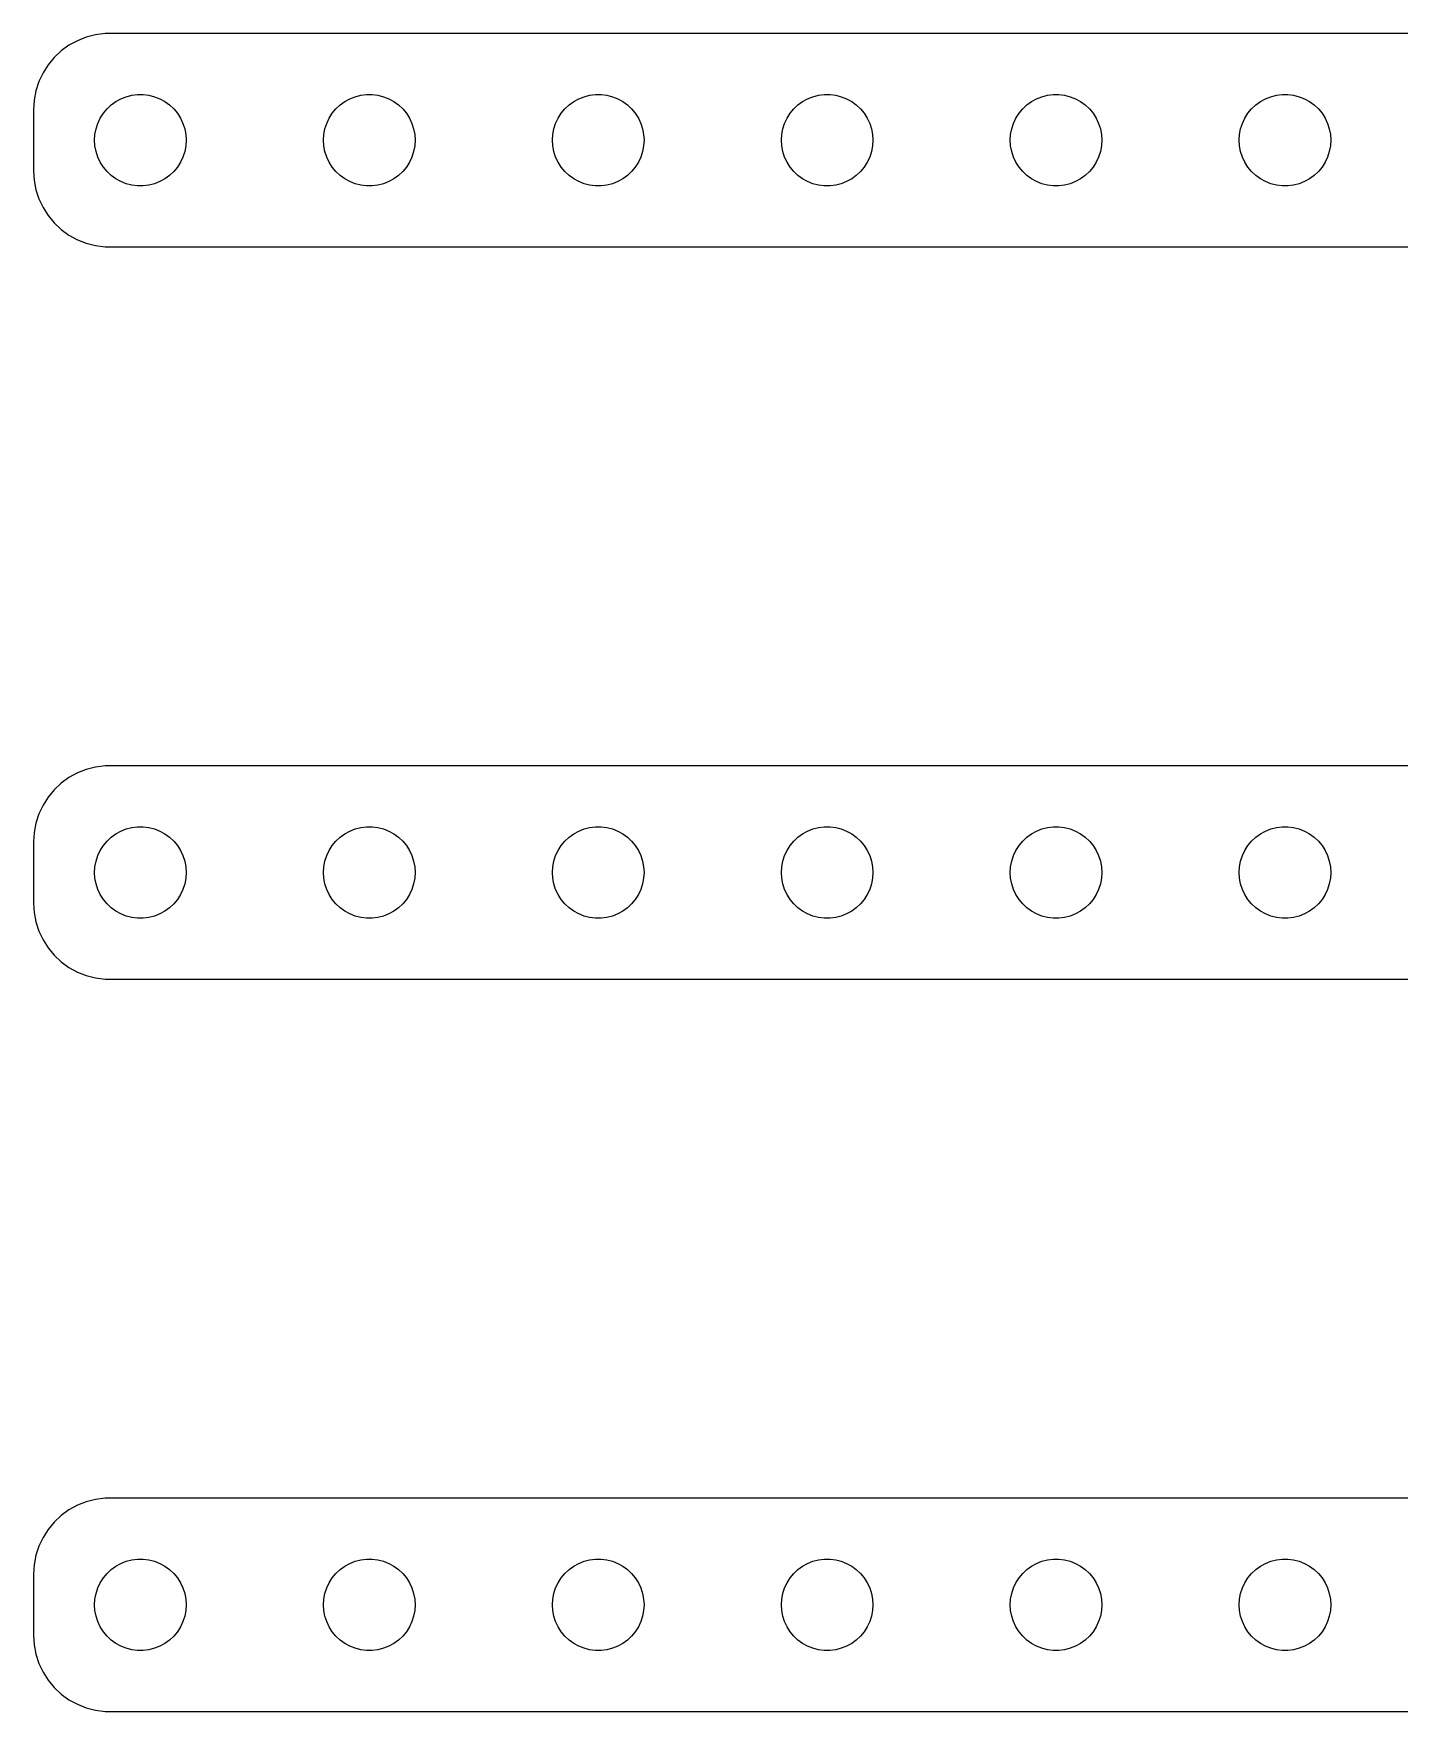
# Model space of a CAD drawing. Header units: metres. Extents: x -44.8 to 44.8, y 44.5 to 99.5.
# Drawn here: x -44.8 to 0, y 44.5 to 99.5 of the extents above; entities that cross this region are included whole.
import ezdxf

# ---------------------------------------------------------------- set-up
doc = ezdxf.new("R2010")
doc.units = ezdxf.units.M

msp = doc.modelspace()

# ---------------------------------------------------------------- linework, layer by layer
for p, q in [((-43.5896, 99.1108), (-43.8436, 98.9263)), ((-43.3144, 99.2621), (-43.5896, 99.1108)), ((-43.0225, 99.3776), (-43.3144, 99.2621)), ((-42.7184, 99.4557), (-43.0225, 99.3776)), ((-42.407, 99.4951), (-42.7184, 99.4557)), ((42.407, 99.4951), (-42.407, 99.4951)), ((-44.2725, 98.4695), (-44.4408, 98.2044)), ((-44.0724, 98.7114), (-44.2725, 98.4695)), ((-43.8436, 98.9263), (-44.0724, 98.7114)), ((-44.5744, 97.9203), (-44.6714, 97.6217)), ((-44.4408, 98.2044), (-44.5744, 97.9203)), ((-44.6714, 97.6217), (-44.7303, 97.3133)), ((-42.0537, 97.2665), (-41.8887, 97.3572)), ((-41.8887, 97.3572), (-41.7135, 97.4266)), ((-41.7135, 97.4266), (-41.5311, 97.4734)), ((-41.5311, 97.4734), (-41.3442, 97.497)), ((-41.3442, 97.497), (-41.1558, 97.497)), ((-41.1558, 97.497), (-40.9689, 97.4734)), ((-40.9689, 97.4734), (-40.7865, 97.4266)), ((-40.7865, 97.4266), (-40.6113, 97.3572)), ((-40.6113, 97.3572), (-40.4463, 97.2665)), ((-34.5537, 97.2665), (-34.3887, 97.3572)), ((-34.3887, 97.3572), (-34.2135, 97.4266)), ((-34.2135, 97.4266), (-34.0311, 97.4734)), ((-34.0311, 97.4734), (-33.8442, 97.497)), ((-33.8442, 97.497), (-33.6558, 97.497)), ((-33.6558, 97.497), (-33.4689, 97.4734)), ((-33.4689, 97.4734), (-33.2865, 97.4266)), ((-33.2865, 97.4266), (-33.1113, 97.3572)), ((-33.1113, 97.3572), (-32.9463, 97.2665)), ((-27.0537, 97.2665), (-26.8887, 97.3572)), ((-26.8887, 97.3572), (-26.7135, 97.4266)), ((-26.7135, 97.4266), (-26.5311, 97.4734)), ((-26.5311, 97.4734), (-26.3442, 97.497)), ((-26.3442, 97.497), (-26.1558, 97.497)), ((-26.1558, 97.497), (-25.9689, 97.4734)), ((-25.9689, 97.4734), (-25.7865, 97.4266)), ((-25.7865, 97.4266), (-25.6113, 97.3572)), ((-25.6113, 97.3572), (-25.4463, 97.2665)), ((-19.5537, 97.2665), (-19.3887, 97.3572)), ((-19.3887, 97.3572), (-19.2135, 97.4266)), ((-19.2135, 97.4266), (-19.0311, 97.4734)), ((-19.0311, 97.4734), (-18.8442, 97.497)), ((-18.8442, 97.497), (-18.6558, 97.497)), ((-18.6558, 97.497), (-18.4689, 97.4734)), ((-18.4689, 97.4734), (-18.2865, 97.4266)), ((-18.2865, 97.4266), (-18.1113, 97.3572)), ((-18.1113, 97.3572), (-17.9463, 97.2665)), ((-12.0537, 97.2665), (-11.8887, 97.3572)), ((-11.8887, 97.3572), (-11.7135, 97.4266)), ((-11.7135, 97.4266), (-11.5311, 97.4734)), ((-11.5311, 97.4734), (-11.3442, 97.497)), ((-11.3442, 97.497), (-11.1558, 97.497)), ((-11.1558, 97.497), (-10.9689, 97.4734)), ((-10.9689, 97.4734), (-10.7865, 97.4266)), ((-10.7865, 97.4266), (-10.6113, 97.3572)), ((-10.6113, 97.3572), (-10.4463, 97.2665)), ((-4.55373, 97.2665), (-4.38866, 97.3572)), ((-4.38866, 97.3572), (-4.21352, 97.4266)), ((-4.21352, 97.4266), (-4.03107, 97.4734)), ((-4.03107, 97.4734), (-3.84418, 97.497)), ((-3.84418, 97.497), (-3.65581, 97.497)), ((-3.65581, 97.497), (-3.46892, 97.4734)), ((-3.46892, 97.4734), (-3.28647, 97.4266)), ((-3.28647, 97.4266), (-3.11133, 97.3572)), ((-3.11133, 97.3572), (-2.94626, 97.2665)), ((-44.7303, 97.3133), (-44.75, 97)), ((-44.75, 97), (-44.75, 95)), ((-42.5645, 96.7226), (-42.4635, 96.8817)), ((-42.4635, 96.8817), (-42.3434, 97.0268)), ((-42.3434, 97.0268), (-42.2061, 97.1558)), ((-42.2061, 97.1558), (-42.0537, 97.2665)), ((-40.4463, 97.2665), (-40.2939, 97.1558)), ((-40.2939, 97.1558), (-40.1565, 97.0268)), ((-40.1565, 97.0268), (-40.0365, 96.8817)), ((-40.0365, 96.8817), (-39.9355, 96.7226)), ((-35.0645, 96.7226), (-34.9635, 96.8817)), ((-34.9635, 96.8817), (-34.8434, 97.0268)), ((-34.8434, 97.0268), (-34.7061, 97.1558)), ((-34.7061, 97.1558), (-34.5537, 97.2665)), ((-32.9463, 97.2665), (-32.7939, 97.1558)), ((-32.7939, 97.1558), (-32.6565, 97.0268)), ((-32.6565, 97.0268), (-32.5365, 96.8817)), ((-32.5365, 96.8817), (-32.4355, 96.7226)), ((-27.5645, 96.7226), (-27.4635, 96.8817)), ((-27.4635, 96.8817), (-27.3434, 97.0268)), ((-27.3434, 97.0268), (-27.2061, 97.1558)), ((-27.2061, 97.1558), (-27.0537, 97.2665)), ((-25.4463, 97.2665), (-25.2939, 97.1558)), ((-25.2939, 97.1558), (-25.1565, 97.0268)), ((-25.1565, 97.0268), (-25.0365, 96.8817)), ((-25.0365, 96.8817), (-24.9355, 96.7226)), ((-20.0645, 96.7226), (-19.9635, 96.8817)), ((-19.9635, 96.8817), (-19.8434, 97.0268)), ((-19.8434, 97.0268), (-19.7061, 97.1558)), ((-19.7061, 97.1558), (-19.5537, 97.2665)), ((-17.9463, 97.2665), (-17.7939, 97.1558)), ((-17.7939, 97.1558), (-17.6565, 97.0268)), ((-17.6565, 97.0268), (-17.5365, 96.8817)), ((-17.5365, 96.8817), (-17.4355, 96.7226)), ((-12.5645, 96.7226), (-12.4635, 96.8817)), ((-12.4635, 96.8817), (-12.3434, 97.0268)), ((-12.3434, 97.0268), (-12.2061, 97.1558)), ((-12.2061, 97.1558), (-12.0537, 97.2665)), ((-10.4463, 97.2665), (-10.2939, 97.1558)), ((-10.2939, 97.1558), (-10.1565, 97.0268)), ((-10.1565, 97.0268), (-10.0365, 96.8817)), ((-10.0365, 96.8817), (-9.93553, 96.7226)), ((-5.06445, 96.7226), (-4.96352, 96.8817)), ((-4.96352, 96.8817), (-4.84344, 97.0268)), ((-4.84344, 97.0268), (-4.70613, 97.1558)), ((-4.70613, 97.1558), (-4.55373, 97.2665)), ((-2.94626, 97.2665), (-2.79385, 97.1558)), ((-2.79385, 97.1558), (-2.65654, 97.0268)), ((-2.65654, 97.0268), (-2.53647, 96.8817)), ((-2.53647, 96.8817), (-2.43553, 96.7226)), ((-42.7382, 96.188), (-42.7029, 96.373)), ((-42.7029, 96.373), (-42.6447, 96.5522)), ((-42.6447, 96.5522), (-42.5645, 96.7226)), ((-39.9355, 96.7226), (-39.8553, 96.5522)), ((-39.8553, 96.5522), (-39.7971, 96.373)), ((-39.7971, 96.373), (-39.7618, 96.188)), ((-35.2382, 96.188), (-35.2029, 96.373)), ((-35.2029, 96.373), (-35.1447, 96.5522)), ((-35.1447, 96.5522), (-35.0645, 96.7226)), ((-32.4355, 96.7226), (-32.3553, 96.5522)), ((-32.3553, 96.5522), (-32.2971, 96.373)), ((-32.2971, 96.373), (-32.2618, 96.188)), ((-27.7382, 96.188), (-27.7029, 96.373)), ((-27.7029, 96.373), (-27.6447, 96.5522)), ((-27.6447, 96.5522), (-27.5645, 96.7226)), ((-24.9355, 96.7226), (-24.8553, 96.5522)), ((-24.8553, 96.5522), (-24.7971, 96.373)), ((-24.7971, 96.373), (-24.7618, 96.188)), ((-20.2382, 96.188), (-20.2029, 96.373)), ((-20.2029, 96.373), (-20.1447, 96.5522)), ((-20.1447, 96.5522), (-20.0645, 96.7226)), ((-17.4355, 96.7226), (-17.3553, 96.5522)), ((-17.3553, 96.5522), (-17.2971, 96.373)), ((-17.2971, 96.373), (-17.2618, 96.188)), ((-12.7382, 96.188), (-12.7029, 96.373)), ((-12.7029, 96.373), (-12.6447, 96.5522)), ((-12.6447, 96.5522), (-12.5645, 96.7226)), ((-9.93553, 96.7226), (-9.85533, 96.5522)), ((-9.85533, 96.5522), (-9.79712, 96.373)), ((-9.79712, 96.373), (-9.76183, 96.188)), ((-5.23816, 96.188), (-5.20287, 96.373)), ((-5.20287, 96.373), (-5.14465, 96.5522)), ((-5.14465, 96.5522), (-5.06445, 96.7226)), ((-2.43553, 96.7226), (-2.35533, 96.5522)), ((-2.35533, 96.5522), (-2.29712, 96.373)), ((-2.29712, 96.373), (-2.26183, 96.188)), ((-42.75, 96), (-42.7382, 96.188)), ((-42.7382, 95.812), (-42.75, 96)), ((-42.7029, 95.627), (-42.7382, 95.812)), ((-39.7618, 95.812), (-39.7971, 95.627)), ((-39.7618, 96.188), (-39.75, 96)), ((-39.75, 96), (-39.7618, 95.812)), ((-35.25, 96), (-35.2382, 96.188)), ((-35.2382, 95.812), (-35.25, 96)), ((-35.2029, 95.627), (-35.2382, 95.812)), ((-32.2618, 95.812), (-32.2971, 95.627)), ((-32.2618, 96.188), (-32.25, 96)), ((-32.25, 96), (-32.2618, 95.812)), ((-27.75, 96), (-27.7382, 96.188)), ((-27.7382, 95.812), (-27.75, 96)), ((-27.7029, 95.627), (-27.7382, 95.812)), ((-24.7618, 95.812), (-24.7971, 95.627)), ((-24.7618, 96.188), (-24.75, 96)), ((-24.75, 96), (-24.7618, 95.812)), ((-20.25, 96), (-20.2382, 96.188)), ((-20.2382, 95.812), (-20.25, 96)), ((-20.2029, 95.627), (-20.2382, 95.812)), ((-17.2618, 95.812), (-17.2971, 95.627)), ((-17.2618, 96.188), (-17.25, 96)), ((-17.25, 96), (-17.2618, 95.812)), ((-12.75, 96), (-12.7382, 96.188)), ((-12.7382, 95.812), (-12.75, 96)), ((-12.7029, 95.627), (-12.7382, 95.812)), ((-9.76183, 95.812), (-9.79712, 95.627)), ((-9.76183, 96.188), (-9.75, 96)), ((-9.75, 96), (-9.76183, 95.812)), ((-5.25, 96), (-5.23816, 96.188)), ((-5.23816, 95.812), (-5.25, 96)), ((-5.20287, 95.627), (-5.23816, 95.812)), ((-2.26183, 95.812), (-2.29712, 95.627)), ((-2.26183, 96.188), (-2.25, 96)), ((-2.25, 96), (-2.26183, 95.812)), ((-42.6447, 95.4478), (-42.7029, 95.627)), ((-42.5645, 95.2774), (-42.6447, 95.4478)), ((-42.4635, 95.1183), (-42.5645, 95.2774)), ((-39.9355, 95.2774), (-40.0365, 95.1183)), ((-39.8553, 95.4478), (-39.9355, 95.2774)), ((-39.7971, 95.627), (-39.8553, 95.4478)), ((-35.1447, 95.4478), (-35.2029, 95.627)), ((-35.0645, 95.2774), (-35.1447, 95.4478)), ((-34.9635, 95.1183), (-35.0645, 95.2774)), ((-32.4355, 95.2774), (-32.5365, 95.1183)), ((-32.3553, 95.4478), (-32.4355, 95.2774)), ((-32.2971, 95.627), (-32.3553, 95.4478)), ((-27.6447, 95.4478), (-27.7029, 95.627)), ((-27.5645, 95.2774), (-27.6447, 95.4478)), ((-27.4635, 95.1183), (-27.5645, 95.2774)), ((-24.9355, 95.2774), (-25.0365, 95.1183)), ((-24.8553, 95.4478), (-24.9355, 95.2774)), ((-24.7971, 95.627), (-24.8553, 95.4478)), ((-20.1447, 95.4478), (-20.2029, 95.627)), ((-20.0645, 95.2774), (-20.1447, 95.4478)), ((-19.9635, 95.1183), (-20.0645, 95.2774)), ((-17.4355, 95.2774), (-17.5365, 95.1183)), ((-17.3553, 95.4478), (-17.4355, 95.2774)), ((-17.2971, 95.627), (-17.3553, 95.4478)), ((-12.6447, 95.4478), (-12.7029, 95.627)), ((-12.5645, 95.2774), (-12.6447, 95.4478)), ((-12.4635, 95.1183), (-12.5645, 95.2774)), ((-9.93553, 95.2774), (-10.0365, 95.1183)), ((-9.85533, 95.4478), (-9.93553, 95.2774)), ((-9.79712, 95.627), (-9.85533, 95.4478)), ((-5.14465, 95.4478), (-5.20287, 95.627)), ((-5.06445, 95.2774), (-5.14465, 95.4478)), ((-4.96352, 95.1183), (-5.06445, 95.2774)), ((-2.43553, 95.2774), (-2.53647, 95.1183)), ((-2.35533, 95.4478), (-2.43553, 95.2774)), ((-2.29712, 95.627), (-2.35533, 95.4478)), ((-44.75, 95), (-44.7303, 94.6867)), ((-44.7303, 94.6867), (-44.6714, 94.3783)), ((-42.3434, 94.9732), (-42.4635, 95.1183)), ((-42.2061, 94.8442), (-42.3434, 94.9732)), ((-42.0537, 94.7335), (-42.2061, 94.8442)), ((-41.8887, 94.6428), (-42.0537, 94.7335)), ((-41.7135, 94.5734), (-41.8887, 94.6428)), ((-40.6113, 94.6428), (-40.7865, 94.5734)), ((-40.4463, 94.7335), (-40.6113, 94.6428)), ((-40.2939, 94.8442), (-40.4463, 94.7335)), ((-40.1565, 94.9732), (-40.2939, 94.8442)), ((-40.0365, 95.1183), (-40.1565, 94.9732)), ((-34.8434, 94.9732), (-34.9635, 95.1183)), ((-34.7061, 94.8442), (-34.8434, 94.9732)), ((-34.5537, 94.7335), (-34.7061, 94.8442)), ((-34.3887, 94.6428), (-34.5537, 94.7335)), ((-34.2135, 94.5734), (-34.3887, 94.6428)), ((-33.1113, 94.6428), (-33.2865, 94.5734)), ((-32.9463, 94.7335), (-33.1113, 94.6428)), ((-32.7939, 94.8442), (-32.9463, 94.7335)), ((-32.6565, 94.9732), (-32.7939, 94.8442)), ((-32.5365, 95.1183), (-32.6565, 94.9732)), ((-27.3434, 94.9732), (-27.4635, 95.1183)), ((-27.2061, 94.8442), (-27.3434, 94.9732)), ((-27.0537, 94.7335), (-27.2061, 94.8442)), ((-26.8887, 94.6428), (-27.0537, 94.7335)), ((-26.7135, 94.5734), (-26.8887, 94.6428)), ((-25.6113, 94.6428), (-25.7865, 94.5734)), ((-25.4463, 94.7335), (-25.6113, 94.6428)), ((-25.2939, 94.8442), (-25.4463, 94.7335)), ((-25.1565, 94.9732), (-25.2939, 94.8442)), ((-25.0365, 95.1183), (-25.1565, 94.9732)), ((-19.8434, 94.9732), (-19.9635, 95.1183)), ((-19.7061, 94.8442), (-19.8434, 94.9732)), ((-19.5537, 94.7335), (-19.7061, 94.8442)), ((-19.3887, 94.6428), (-19.5537, 94.7335)), ((-19.2135, 94.5734), (-19.3887, 94.6428)), ((-18.1113, 94.6428), (-18.2865, 94.5734)), ((-17.9463, 94.7335), (-18.1113, 94.6428)), ((-17.7939, 94.8442), (-17.9463, 94.7335)), ((-17.6565, 94.9732), (-17.7939, 94.8442)), ((-17.5365, 95.1183), (-17.6565, 94.9732)), ((-12.3434, 94.9732), (-12.4635, 95.1183)), ((-12.2061, 94.8442), (-12.3434, 94.9732)), ((-12.0537, 94.7335), (-12.2061, 94.8442)), ((-11.8887, 94.6428), (-12.0537, 94.7335)), ((-11.7135, 94.5734), (-11.8887, 94.6428)), ((-10.6113, 94.6428), (-10.7865, 94.5734)), ((-10.4463, 94.7335), (-10.6113, 94.6428)), ((-10.2939, 94.8442), (-10.4463, 94.7335)), ((-10.1565, 94.9732), (-10.2939, 94.8442)), ((-10.0365, 95.1183), (-10.1565, 94.9732)), ((-4.84344, 94.9732), (-4.96352, 95.1183)), ((-4.70613, 94.8442), (-4.84344, 94.9732)), ((-4.55373, 94.7335), (-4.70613, 94.8442)), ((-4.38866, 94.6428), (-4.55373, 94.7335)), ((-4.21352, 94.5734), (-4.38866, 94.6428)), ((-3.11133, 94.6428), (-3.28647, 94.5734)), ((-2.94626, 94.7335), (-3.11133, 94.6428)), ((-2.79385, 94.8442), (-2.94626, 94.7335)), ((-2.65654, 94.9732), (-2.79385, 94.8442)), ((-2.53647, 95.1183), (-2.65654, 94.9732)), ((-44.6714, 94.3783), (-44.5744, 94.0797)), ((-44.5744, 94.0797), (-44.4408, 93.7956)), ((-41.5311, 94.5266), (-41.7135, 94.5734)), ((-41.3442, 94.503), (-41.5311, 94.5266)), ((-41.1558, 94.503), (-41.3442, 94.503)), ((-40.9689, 94.5266), (-41.1558, 94.503)), ((-40.7865, 94.5734), (-40.9689, 94.5266)), ((-34.0311, 94.5266), (-34.2135, 94.5734)), ((-33.8442, 94.503), (-34.0311, 94.5266)), ((-33.6558, 94.503), (-33.8442, 94.503)), ((-33.4689, 94.5266), (-33.6558, 94.503)), ((-33.2865, 94.5734), (-33.4689, 94.5266)), ((-26.5311, 94.5266), (-26.7135, 94.5734)), ((-26.3442, 94.503), (-26.5311, 94.5266)), ((-26.1558, 94.503), (-26.3442, 94.503)), ((-25.9689, 94.5266), (-26.1558, 94.503)), ((-25.7865, 94.5734), (-25.9689, 94.5266)), ((-19.0311, 94.5266), (-19.2135, 94.5734)), ((-18.8442, 94.503), (-19.0311, 94.5266)), ((-18.6558, 94.503), (-18.8442, 94.503)), ((-18.4689, 94.5266), (-18.6558, 94.503)), ((-18.2865, 94.5734), (-18.4689, 94.5266)), ((-11.5311, 94.5266), (-11.7135, 94.5734)), ((-11.3442, 94.503), (-11.5311, 94.5266)), ((-11.1558, 94.503), (-11.3442, 94.503)), ((-10.9689, 94.5266), (-11.1558, 94.503)), ((-10.7865, 94.5734), (-10.9689, 94.5266)), ((-4.03107, 94.5266), (-4.21352, 94.5734)), ((-3.84418, 94.503), (-4.03107, 94.5266)), ((-3.65581, 94.503), (-3.84418, 94.503)), ((-3.46892, 94.5266), (-3.65581, 94.503)), ((-3.28647, 94.5734), (-3.46892, 94.5266)), ((-44.4408, 93.7956), (-44.2725, 93.5305)), ((-44.2725, 93.5305), (-44.0724, 93.2886)), ((-44.0724, 93.2886), (-43.8436, 93.0737)), ((-43.8436, 93.0737), (-43.5896, 92.8892)), ((-43.5896, 92.8892), (-43.3144, 92.7379)), ((-43.3144, 92.7379), (-43.0225, 92.6224)), ((-43.0225, 92.6224), (-42.7184, 92.5443)), ((-42.7184, 92.5443), (-42.407, 92.5049)), ((-42.407, 92.5049), (42.407, 92.5049)), ((-43.0225, 75.3776), (-43.3144, 75.2621)), ((-42.7184, 75.4557), (-43.0225, 75.3776)), ((-42.407, 75.4951), (-42.7184, 75.4557)), ((42.407, 75.4951), (-42.407, 75.4951)), ((-43.8436, 74.9263), (-44.0724, 74.7114)), ((-43.5896, 75.1108), (-43.8436, 74.9263)), ((-43.3144, 75.2621), (-43.5896, 75.1108)), ((-44.2725, 74.4695), (-44.4408, 74.2044)), ((-44.0724, 74.7114), (-44.2725, 74.4695)), ((-44.5744, 73.9203), (-44.6714, 73.6217)), ((-44.4408, 74.2044), (-44.5744, 73.9203)), ((-44.7303, 73.3133), (-44.75, 73)), ((-44.6714, 73.6217), (-44.7303, 73.3133)), ((-42.3434, 73.0268), (-42.2061, 73.1558)), ((-42.2061, 73.1558), (-42.0537, 73.2665)), ((-42.0537, 73.2665), (-41.8887, 73.3572)), ((-41.8887, 73.3572), (-41.7135, 73.4266)), ((-41.7135, 73.4266), (-41.5311, 73.4734)), ((-41.5311, 73.4734), (-41.3442, 73.497)), ((-41.3442, 73.497), (-41.1558, 73.497)), ((-41.1558, 73.497), (-40.9689, 73.4734)), ((-40.9689, 73.4734), (-40.7865, 73.4266)), ((-40.7865, 73.4266), (-40.6113, 73.3572)), ((-40.6113, 73.3572), (-40.4463, 73.2665)), ((-40.4463, 73.2665), (-40.2939, 73.1558)), ((-40.2939, 73.1558), (-40.1565, 73.0268)), ((-34.8434, 73.0268), (-34.7061, 73.1558)), ((-34.7061, 73.1558), (-34.5537, 73.2665)), ((-34.5537, 73.2665), (-34.3887, 73.3572)), ((-34.3887, 73.3572), (-34.2135, 73.4266)), ((-34.2135, 73.4266), (-34.0311, 73.4734)), ((-34.0311, 73.4734), (-33.8442, 73.497)), ((-33.8442, 73.497), (-33.6558, 73.497)), ((-33.6558, 73.497), (-33.4689, 73.4734)), ((-33.4689, 73.4734), (-33.2865, 73.4266)), ((-33.2865, 73.4266), (-33.1113, 73.3572)), ((-33.1113, 73.3572), (-32.9463, 73.2665)), ((-32.9463, 73.2665), (-32.7939, 73.1558)), ((-32.7939, 73.1558), (-32.6565, 73.0268)), ((-27.3434, 73.0268), (-27.2061, 73.1558)), ((-27.2061, 73.1558), (-27.0537, 73.2665)), ((-27.0537, 73.2665), (-26.8887, 73.3572)), ((-26.8887, 73.3572), (-26.7135, 73.4266)), ((-26.7135, 73.4266), (-26.5311, 73.4734)), ((-26.5311, 73.4734), (-26.3442, 73.497)), ((-26.3442, 73.497), (-26.1558, 73.497)), ((-26.1558, 73.497), (-25.9689, 73.4734)), ((-25.9689, 73.4734), (-25.7865, 73.4266)), ((-25.7865, 73.4266), (-25.6113, 73.3572)), ((-25.6113, 73.3572), (-25.4463, 73.2665)), ((-25.4463, 73.2665), (-25.2939, 73.1558)), ((-25.2939, 73.1558), (-25.1565, 73.0268)), ((-19.8434, 73.0268), (-19.7061, 73.1558)), ((-19.7061, 73.1558), (-19.5537, 73.2665)), ((-19.5537, 73.2665), (-19.3887, 73.3572)), ((-19.3887, 73.3572), (-19.2135, 73.4266)), ((-19.2135, 73.4266), (-19.0311, 73.4734)), ((-19.0311, 73.4734), (-18.8442, 73.497)), ((-18.8442, 73.497), (-18.6558, 73.497)), ((-18.6558, 73.497), (-18.4689, 73.4734)), ((-18.4689, 73.4734), (-18.2865, 73.4266)), ((-18.2865, 73.4266), (-18.1113, 73.3572)), ((-18.1113, 73.3572), (-17.9463, 73.2665)), ((-17.9463, 73.2665), (-17.7939, 73.1558)), ((-17.7939, 73.1558), (-17.6565, 73.0268)), ((-12.3434, 73.0268), (-12.2061, 73.1558)), ((-12.2061, 73.1558), (-12.0537, 73.2665)), ((-12.0537, 73.2665), (-11.8887, 73.3572)), ((-11.8887, 73.3572), (-11.7135, 73.4266)), ((-11.7135, 73.4266), (-11.5311, 73.4734)), ((-11.5311, 73.4734), (-11.3442, 73.497)), ((-11.3442, 73.497), (-11.1558, 73.497)), ((-11.1558, 73.497), (-10.9689, 73.4734)), ((-10.9689, 73.4734), (-10.7865, 73.4266)), ((-10.7865, 73.4266), (-10.6113, 73.3572)), ((-10.6113, 73.3572), (-10.4463, 73.2665)), ((-10.4463, 73.2665), (-10.2939, 73.1558)), ((-10.2939, 73.1558), (-10.1565, 73.0268)), ((-4.84344, 73.0268), (-4.70613, 73.1558)), ((-4.70613, 73.1558), (-4.55373, 73.2665)), ((-4.55373, 73.2665), (-4.38866, 73.3572)), ((-4.38866, 73.3572), (-4.21352, 73.4266)), ((-4.21352, 73.4266), (-4.03107, 73.4734)), ((-4.03107, 73.4734), (-3.84418, 73.497)), ((-3.84418, 73.497), (-3.65581, 73.497)), ((-3.65581, 73.497), (-3.46892, 73.4734)), ((-3.46892, 73.4734), (-3.28647, 73.4266)), ((-3.28647, 73.4266), (-3.11133, 73.3572)), ((-3.11133, 73.3572), (-2.94626, 73.2665)), ((-2.94626, 73.2665), (-2.79385, 73.1558)), ((-2.79385, 73.1558), (-2.65654, 73.0268)), ((-44.75, 73), (-44.75, 71)), ((-42.6447, 72.5522), (-42.5645, 72.7226)), ((-42.5645, 72.7226), (-42.4635, 72.8817)), ((-42.4635, 72.8817), (-42.3434, 73.0268)), ((-40.1565, 73.0268), (-40.0365, 72.8817)), ((-40.0365, 72.8817), (-39.9355, 72.7226)), ((-39.9355, 72.7226), (-39.8553, 72.5522)), ((-35.1447, 72.5522), (-35.0645, 72.7226)), ((-35.0645, 72.7226), (-34.9635, 72.8817)), ((-34.9635, 72.8817), (-34.8434, 73.0268)), ((-32.6565, 73.0268), (-32.5365, 72.8817)), ((-32.5365, 72.8817), (-32.4355, 72.7226)), ((-32.4355, 72.7226), (-32.3553, 72.5522)), ((-27.6447, 72.5522), (-27.5645, 72.7226)), ((-27.5645, 72.7226), (-27.4635, 72.8817)), ((-27.4635, 72.8817), (-27.3434, 73.0268)), ((-25.1565, 73.0268), (-25.0365, 72.8817)), ((-25.0365, 72.8817), (-24.9355, 72.7226)), ((-24.9355, 72.7226), (-24.8553, 72.5522)), ((-20.1447, 72.5522), (-20.0645, 72.7226)), ((-20.0645, 72.7226), (-19.9635, 72.8817)), ((-19.9635, 72.8817), (-19.8434, 73.0268)), ((-17.6565, 73.0268), (-17.5365, 72.8817)), ((-17.5365, 72.8817), (-17.4355, 72.7226)), ((-17.4355, 72.7226), (-17.3553, 72.5522)), ((-12.6447, 72.5522), (-12.5645, 72.7226)), ((-12.5645, 72.7226), (-12.4635, 72.8817)), ((-12.4635, 72.8817), (-12.3434, 73.0268)), ((-10.1565, 73.0268), (-10.0365, 72.8817)), ((-10.0365, 72.8817), (-9.93553, 72.7226)), ((-9.93553, 72.7226), (-9.85533, 72.5522)), ((-5.14465, 72.5522), (-5.06445, 72.7226)), ((-5.06445, 72.7226), (-4.96352, 72.8817)), ((-4.96352, 72.8817), (-4.84344, 73.0268)), ((-2.65654, 73.0268), (-2.53647, 72.8817)), ((-2.53647, 72.8817), (-2.43553, 72.7226)), ((-2.43553, 72.7226), (-2.35533, 72.5522)), ((-42.75, 72), (-42.7382, 72.188)), ((-42.7382, 72.188), (-42.7029, 72.373)), ((-42.7029, 72.373), (-42.6447, 72.5522)), ((-39.8553, 72.5522), (-39.7971, 72.373)), ((-39.7971, 72.373), (-39.7618, 72.188)), ((-39.7618, 72.188), (-39.75, 72)), ((-35.25, 72), (-35.2382, 72.188)), ((-35.2382, 72.188), (-35.2029, 72.373)), ((-35.2029, 72.373), (-35.1447, 72.5522)), ((-32.3553, 72.5522), (-32.2971, 72.373)), ((-32.2971, 72.373), (-32.2618, 72.188)), ((-32.2618, 72.188), (-32.25, 72)), ((-27.75, 72), (-27.7382, 72.188)), ((-27.7382, 72.188), (-27.7029, 72.373)), ((-27.7029, 72.373), (-27.6447, 72.5522)), ((-24.8553, 72.5522), (-24.7971, 72.373)), ((-24.7971, 72.373), (-24.7618, 72.188)), ((-24.7618, 72.188), (-24.75, 72)), ((-20.25, 72), (-20.2382, 72.188)), ((-20.2382, 72.188), (-20.2029, 72.373)), ((-20.2029, 72.373), (-20.1447, 72.5522)), ((-17.3553, 72.5522), (-17.2971, 72.373)), ((-17.2971, 72.373), (-17.2618, 72.188)), ((-17.2618, 72.188), (-17.25, 72)), ((-12.75, 72), (-12.7382, 72.188)), ((-12.7382, 72.188), (-12.7029, 72.373)), ((-12.7029, 72.373), (-12.6447, 72.5522)), ((-9.85533, 72.5522), (-9.79712, 72.373)), ((-9.79712, 72.373), (-9.76183, 72.188)), ((-9.76183, 72.188), (-9.75, 72)), ((-5.25, 72), (-5.23816, 72.188)), ((-5.23816, 72.188), (-5.20287, 72.373)), ((-5.20287, 72.373), (-5.14465, 72.5522)), ((-2.35533, 72.5522), (-2.29712, 72.373)), ((-2.29712, 72.373), (-2.26183, 72.188)), ((-2.26183, 72.188), (-2.25, 72)), ((-42.7382, 71.812), (-42.75, 72)), ((-42.7029, 71.627), (-42.7382, 71.812)), ((-42.6447, 71.4478), (-42.7029, 71.627)), ((-39.7971, 71.627), (-39.8553, 71.4478)), ((-39.7618, 71.812), (-39.7971, 71.627)), ((-39.75, 72), (-39.7618, 71.812)), ((-35.2382, 71.812), (-35.25, 72)), ((-35.2029, 71.627), (-35.2382, 71.812)), ((-35.1447, 71.4478), (-35.2029, 71.627)), ((-32.2971, 71.627), (-32.3553, 71.4478)), ((-32.2618, 71.812), (-32.2971, 71.627)), ((-32.25, 72), (-32.2618, 71.812)), ((-27.7382, 71.812), (-27.75, 72)), ((-27.7029, 71.627), (-27.7382, 71.812)), ((-27.6447, 71.4478), (-27.7029, 71.627)), ((-24.7971, 71.627), (-24.8553, 71.4478)), ((-24.7618, 71.812), (-24.7971, 71.627)), ((-24.75, 72), (-24.7618, 71.812)), ((-20.2382, 71.812), (-20.25, 72)), ((-20.2029, 71.627), (-20.2382, 71.812)), ((-20.1447, 71.4478), (-20.2029, 71.627)), ((-17.2971, 71.627), (-17.3553, 71.4478)), ((-17.2618, 71.812), (-17.2971, 71.627)), ((-17.25, 72), (-17.2618, 71.812)), ((-12.7382, 71.812), (-12.75, 72)), ((-12.7029, 71.627), (-12.7382, 71.812)), ((-12.6447, 71.4478), (-12.7029, 71.627)), ((-9.79712, 71.627), (-9.85533, 71.4478)), ((-9.76183, 71.812), (-9.79712, 71.627)), ((-9.75, 72), (-9.76183, 71.812)), ((-5.23816, 71.812), (-5.25, 72)), ((-5.20287, 71.627), (-5.23816, 71.812)), ((-5.14465, 71.4478), (-5.20287, 71.627)), ((-2.29712, 71.627), (-2.35533, 71.4478)), ((-2.26183, 71.812), (-2.29712, 71.627)), ((-2.25, 72), (-2.26183, 71.812)), ((-44.75, 71), (-44.7303, 70.6867)), ((-42.5645, 71.2774), (-42.6447, 71.4478)), ((-42.4635, 71.1183), (-42.5645, 71.2774)), ((-42.3434, 70.9732), (-42.4635, 71.1183)), ((-42.2061, 70.8442), (-42.3434, 70.9732)), ((-40.1565, 70.9732), (-40.2939, 70.8442)), ((-40.0365, 71.1183), (-40.1565, 70.9732)), ((-39.9355, 71.2774), (-40.0365, 71.1183)), ((-39.8553, 71.4478), (-39.9355, 71.2774)), ((-35.0645, 71.2774), (-35.1447, 71.4478)), ((-34.9635, 71.1183), (-35.0645, 71.2774)), ((-34.8434, 70.9732), (-34.9635, 71.1183)), ((-34.7061, 70.8442), (-34.8434, 70.9732)), ((-32.6565, 70.9732), (-32.7939, 70.8442)), ((-32.5365, 71.1183), (-32.6565, 70.9732)), ((-32.4355, 71.2774), (-32.5365, 71.1183)), ((-32.3553, 71.4478), (-32.4355, 71.2774)), ((-27.5645, 71.2774), (-27.6447, 71.4478)), ((-27.4635, 71.1183), (-27.5645, 71.2774)), ((-27.3434, 70.9732), (-27.4635, 71.1183)), ((-27.2061, 70.8442), (-27.3434, 70.9732)), ((-25.1565, 70.9732), (-25.2939, 70.8442)), ((-25.0365, 71.1183), (-25.1565, 70.9732)), ((-24.9355, 71.2774), (-25.0365, 71.1183)), ((-24.8553, 71.4478), (-24.9355, 71.2774)), ((-20.0645, 71.2774), (-20.1447, 71.4478)), ((-19.9635, 71.1183), (-20.0645, 71.2774)), ((-19.8434, 70.9732), (-19.9635, 71.1183)), ((-19.7061, 70.8442), (-19.8434, 70.9732)), ((-17.6565, 70.9732), (-17.7939, 70.8442)), ((-17.5365, 71.1183), (-17.6565, 70.9732)), ((-17.4355, 71.2774), (-17.5365, 71.1183)), ((-17.3553, 71.4478), (-17.4355, 71.2774)), ((-12.5645, 71.2774), (-12.6447, 71.4478)), ((-12.4635, 71.1183), (-12.5645, 71.2774)), ((-12.3434, 70.9732), (-12.4635, 71.1183)), ((-12.2061, 70.8442), (-12.3434, 70.9732)), ((-10.1565, 70.9732), (-10.2939, 70.8442)), ((-10.0365, 71.1183), (-10.1565, 70.9732)), ((-9.93553, 71.2774), (-10.0365, 71.1183)), ((-9.85533, 71.4478), (-9.93553, 71.2774)), ((-5.06445, 71.2774), (-5.14465, 71.4478)), ((-4.96352, 71.1183), (-5.06445, 71.2774)), ((-4.84344, 70.9732), (-4.96352, 71.1183)), ((-4.70613, 70.8442), (-4.84344, 70.9732)), ((-2.65654, 70.9732), (-2.79385, 70.8442)), ((-2.53647, 71.1183), (-2.65654, 70.9732)), ((-2.43553, 71.2774), (-2.53647, 71.1183)), ((-2.35533, 71.4478), (-2.43553, 71.2774)), ((-44.7303, 70.6867), (-44.6714, 70.3783)), ((-42.0537, 70.7335), (-42.2061, 70.8442)), ((-41.8887, 70.6428), (-42.0537, 70.7335)), ((-41.7135, 70.5734), (-41.8887, 70.6428)), ((-41.5311, 70.5266), (-41.7135, 70.5734)), ((-41.3442, 70.503), (-41.5311, 70.5266)), ((-41.1558, 70.503), (-41.3442, 70.503)), ((-40.9689, 70.5266), (-41.1558, 70.503)), ((-40.7865, 70.5734), (-40.9689, 70.5266)), ((-40.6113, 70.6428), (-40.7865, 70.5734)), ((-40.4463, 70.7335), (-40.6113, 70.6428)), ((-40.2939, 70.8442), (-40.4463, 70.7335)), ((-34.5537, 70.7335), (-34.7061, 70.8442)), ((-34.3887, 70.6428), (-34.5537, 70.7335)), ((-34.2135, 70.5734), (-34.3887, 70.6428)), ((-34.0311, 70.5266), (-34.2135, 70.5734)), ((-33.8442, 70.503), (-34.0311, 70.5266)), ((-33.6558, 70.503), (-33.8442, 70.503)), ((-33.4689, 70.5266), (-33.6558, 70.503)), ((-33.2865, 70.5734), (-33.4689, 70.5266)), ((-33.1113, 70.6428), (-33.2865, 70.5734)), ((-32.9463, 70.7335), (-33.1113, 70.6428)), ((-32.7939, 70.8442), (-32.9463, 70.7335)), ((-27.0537, 70.7335), (-27.2061, 70.8442)), ((-26.8887, 70.6428), (-27.0537, 70.7335)), ((-26.7135, 70.5734), (-26.8887, 70.6428)), ((-26.5311, 70.5266), (-26.7135, 70.5734)), ((-26.3442, 70.503), (-26.5311, 70.5266)), ((-26.1558, 70.503), (-26.3442, 70.503)), ((-25.9689, 70.5266), (-26.1558, 70.503)), ((-25.7865, 70.5734), (-25.9689, 70.5266)), ((-25.6113, 70.6428), (-25.7865, 70.5734)), ((-25.4463, 70.7335), (-25.6113, 70.6428)), ((-25.2939, 70.8442), (-25.4463, 70.7335)), ((-19.5537, 70.7335), (-19.7061, 70.8442)), ((-19.3887, 70.6428), (-19.5537, 70.7335)), ((-19.2135, 70.5734), (-19.3887, 70.6428)), ((-19.0311, 70.5266), (-19.2135, 70.5734)), ((-18.8442, 70.503), (-19.0311, 70.5266)), ((-18.6558, 70.503), (-18.8442, 70.503)), ((-18.4689, 70.5266), (-18.6558, 70.503)), ((-18.2865, 70.5734), (-18.4689, 70.5266)), ((-18.1113, 70.6428), (-18.2865, 70.5734)), ((-17.9463, 70.7335), (-18.1113, 70.6428)), ((-17.7939, 70.8442), (-17.9463, 70.7335)), ((-12.0537, 70.7335), (-12.2061, 70.8442)), ((-11.8887, 70.6428), (-12.0537, 70.7335)), ((-11.7135, 70.5734), (-11.8887, 70.6428)), ((-11.5311, 70.5266), (-11.7135, 70.5734)), ((-11.3442, 70.503), (-11.5311, 70.5266)), ((-11.1558, 70.503), (-11.3442, 70.503)), ((-10.9689, 70.5266), (-11.1558, 70.503)), ((-10.7865, 70.5734), (-10.9689, 70.5266)), ((-10.6113, 70.6428), (-10.7865, 70.5734)), ((-10.4463, 70.7335), (-10.6113, 70.6428)), ((-10.2939, 70.8442), (-10.4463, 70.7335)), ((-4.55373, 70.7335), (-4.70613, 70.8442)), ((-4.38866, 70.6428), (-4.55373, 70.7335)), ((-4.21352, 70.5734), (-4.38866, 70.6428)), ((-4.03107, 70.5266), (-4.21352, 70.5734)), ((-3.84418, 70.503), (-4.03107, 70.5266)), ((-3.65581, 70.503), (-3.84418, 70.503)), ((-3.46892, 70.5266), (-3.65581, 70.503)), ((-3.28647, 70.5734), (-3.46892, 70.5266)), ((-3.11133, 70.6428), (-3.28647, 70.5734)), ((-2.94626, 70.7335), (-3.11133, 70.6428)), ((-2.79385, 70.8442), (-2.94626, 70.7335)), ((-44.6714, 70.3783), (-44.5744, 70.0797)), ((-44.5744, 70.0797), (-44.4408, 69.7956)), ((-44.4408, 69.7956), (-44.2725, 69.5305)), ((-44.2725, 69.5305), (-44.0724, 69.2886)), ((-44.0724, 69.2886), (-43.8436, 69.0737)), ((-43.8436, 69.0737), (-43.5896, 68.8892)), ((-43.5896, 68.8892), (-43.3144, 68.7379)), ((-43.3144, 68.7379), (-43.0225, 68.6224)), ((-43.0225, 68.6224), (-42.7184, 68.5443)), ((-42.7184, 68.5443), (-42.407, 68.5049)), ((-42.407, 68.5049), (42.407, 68.5049)), ((-43.3144, 51.2621), (-43.5896, 51.1108)), ((-43.0225, 51.3776), (-43.3144, 51.2621)), ((-42.7184, 51.4557), (-43.0225, 51.3776)), ((-42.407, 51.4951), (-42.7184, 51.4557)), ((42.407, 51.4951), (-42.407, 51.4951)), ((-44.0724, 50.7114), (-44.2725, 50.4695)), ((-43.8436, 50.9263), (-44.0724, 50.7114)), ((-43.5896, 51.1108), (-43.8436, 50.9263)), ((-44.4408, 50.2044), (-44.5744, 49.9203)), ((-44.2725, 50.4695), (-44.4408, 50.2044)), ((-44.6714, 49.6217), (-44.7303, 49.3133)), ((-44.5744, 49.9203), (-44.6714, 49.6217)), ((-41.5311, 49.4734), (-41.3442, 49.497)), ((-41.3442, 49.497), (-41.1558, 49.497)), ((-41.1558, 49.497), (-40.9689, 49.4734)), ((-34.0311, 49.4734), (-33.8442, 49.497)), ((-33.8442, 49.497), (-33.6558, 49.497)), ((-33.6558, 49.497), (-33.4689, 49.4734)), ((-26.5311, 49.4734), (-26.3442, 49.497)), ((-26.3442, 49.497), (-26.1558, 49.497)), ((-26.1558, 49.497), (-25.9689, 49.4734)), ((-19.0311, 49.4734), (-18.8442, 49.497)), ((-18.8442, 49.497), (-18.6558, 49.497)), ((-18.6558, 49.497), (-18.4689, 49.4734)), ((-11.5311, 49.4734), (-11.3442, 49.497)), ((-11.3442, 49.497), (-11.1558, 49.497)), ((-11.1558, 49.497), (-10.9689, 49.4734)), ((-4.03107, 49.4734), (-3.84418, 49.497)), ((-3.84418, 49.497), (-3.65581, 49.497)), ((-3.65581, 49.497), (-3.46892, 49.4734)), ((-44.7303, 49.3133), (-44.75, 49)), ((-44.75, 49), (-44.75, 47)), ((-42.4635, 48.8817), (-42.3434, 49.0268)), ((-42.3434, 49.0268), (-42.2061, 49.1558)), ((-42.2061, 49.1558), (-42.0537, 49.2665)), ((-42.0537, 49.2665), (-41.8887, 49.3572)), ((-41.8887, 49.3572), (-41.7135, 49.4266)), ((-41.7135, 49.4266), (-41.5311, 49.4734)), ((-40.9689, 49.4734), (-40.7865, 49.4266)), ((-40.7865, 49.4266), (-40.6113, 49.3572)), ((-40.6113, 49.3572), (-40.4463, 49.2665)), ((-40.4463, 49.2665), (-40.2939, 49.1558)), ((-40.2939, 49.1558), (-40.1565, 49.0268)), ((-40.1565, 49.0268), (-40.0365, 48.8817)), ((-34.9635, 48.8817), (-34.8434, 49.0268)), ((-34.8434, 49.0268), (-34.7061, 49.1558)), ((-34.7061, 49.1558), (-34.5537, 49.2665)), ((-34.5537, 49.2665), (-34.3887, 49.3572)), ((-34.3887, 49.3572), (-34.2135, 49.4266)), ((-34.2135, 49.4266), (-34.0311, 49.4734)), ((-33.4689, 49.4734), (-33.2865, 49.4266)), ((-33.2865, 49.4266), (-33.1113, 49.3572)), ((-33.1113, 49.3572), (-32.9463, 49.2665)), ((-32.9463, 49.2665), (-32.7939, 49.1558)), ((-32.7939, 49.1558), (-32.6565, 49.0268)), ((-32.6565, 49.0268), (-32.5365, 48.8817)), ((-27.4635, 48.8817), (-27.3434, 49.0268)), ((-27.3434, 49.0268), (-27.2061, 49.1558)), ((-27.2061, 49.1558), (-27.0537, 49.2665)), ((-27.0537, 49.2665), (-26.8887, 49.3572)), ((-26.8887, 49.3572), (-26.7135, 49.4266)), ((-26.7135, 49.4266), (-26.5311, 49.4734)), ((-25.9689, 49.4734), (-25.7865, 49.4266)), ((-25.7865, 49.4266), (-25.6113, 49.3572)), ((-25.6113, 49.3572), (-25.4463, 49.2665)), ((-25.4463, 49.2665), (-25.2939, 49.1558)), ((-25.2939, 49.1558), (-25.1565, 49.0268)), ((-25.1565, 49.0268), (-25.0365, 48.8817)), ((-19.9635, 48.8817), (-19.8434, 49.0268)), ((-19.8434, 49.0268), (-19.7061, 49.1558)), ((-19.7061, 49.1558), (-19.5537, 49.2665)), ((-19.5537, 49.2665), (-19.3887, 49.3572)), ((-19.3887, 49.3572), (-19.2135, 49.4266)), ((-19.2135, 49.4266), (-19.0311, 49.4734)), ((-18.4689, 49.4734), (-18.2865, 49.4266)), ((-18.2865, 49.4266), (-18.1113, 49.3572)), ((-18.1113, 49.3572), (-17.9463, 49.2665)), ((-17.9463, 49.2665), (-17.7939, 49.1558)), ((-17.7939, 49.1558), (-17.6565, 49.0268)), ((-17.6565, 49.0268), (-17.5365, 48.8817)), ((-12.4635, 48.8817), (-12.3434, 49.0268)), ((-12.3434, 49.0268), (-12.2061, 49.1558)), ((-12.2061, 49.1558), (-12.0537, 49.2665)), ((-12.0537, 49.2665), (-11.8887, 49.3572)), ((-11.8887, 49.3572), (-11.7135, 49.4266)), ((-11.7135, 49.4266), (-11.5311, 49.4734)), ((-10.9689, 49.4734), (-10.7865, 49.4266)), ((-10.7865, 49.4266), (-10.6113, 49.3572)), ((-10.6113, 49.3572), (-10.4463, 49.2665)), ((-10.4463, 49.2665), (-10.2939, 49.1558)), ((-10.2939, 49.1558), (-10.1565, 49.0268)), ((-10.1565, 49.0268), (-10.0365, 48.8817)), ((-4.96352, 48.8817), (-4.84344, 49.0268)), ((-4.84344, 49.0268), (-4.70613, 49.1558)), ((-4.70613, 49.1558), (-4.55373, 49.2665)), ((-4.55373, 49.2665), (-4.38866, 49.3572)), ((-4.38866, 49.3572), (-4.21352, 49.4266)), ((-4.21352, 49.4266), (-4.03107, 49.4734)), ((-3.46892, 49.4734), (-3.28647, 49.4266)), ((-3.28647, 49.4266), (-3.11133, 49.3572)), ((-3.11133, 49.3572), (-2.94626, 49.2665)), ((-2.94626, 49.2665), (-2.79385, 49.1558)), ((-2.79385, 49.1558), (-2.65654, 49.0268)), ((-2.65654, 49.0268), (-2.53647, 48.8817)), ((-42.7029, 48.373), (-42.6447, 48.5522)), ((-42.6447, 48.5522), (-42.5645, 48.7226)), ((-42.5645, 48.7226), (-42.4635, 48.8817)), ((-40.0365, 48.8817), (-39.9355, 48.7226)), ((-39.9355, 48.7226), (-39.8553, 48.5522)), ((-39.8553, 48.5522), (-39.7971, 48.373)), ((-35.2029, 48.373), (-35.1447, 48.5522)), ((-35.1447, 48.5522), (-35.0645, 48.7226)), ((-35.0645, 48.7226), (-34.9635, 48.8817)), ((-32.5365, 48.8817), (-32.4355, 48.7226)), ((-32.4355, 48.7226), (-32.3553, 48.5522)), ((-32.3553, 48.5522), (-32.2971, 48.373)), ((-27.7029, 48.373), (-27.6447, 48.5522)), ((-27.6447, 48.5522), (-27.5645, 48.7226)), ((-27.5645, 48.7226), (-27.4635, 48.8817)), ((-25.0365, 48.8817), (-24.9355, 48.7226)), ((-24.9355, 48.7226), (-24.8553, 48.5522)), ((-24.8553, 48.5522), (-24.7971, 48.373)), ((-20.2029, 48.373), (-20.1447, 48.5522)), ((-20.1447, 48.5522), (-20.0645, 48.7226)), ((-20.0645, 48.7226), (-19.9635, 48.8817)), ((-17.5365, 48.8817), (-17.4355, 48.7226)), ((-17.4355, 48.7226), (-17.3553, 48.5522)), ((-17.3553, 48.5522), (-17.2971, 48.373)), ((-12.7029, 48.373), (-12.6447, 48.5522)), ((-12.6447, 48.5522), (-12.5645, 48.7226)), ((-12.5645, 48.7226), (-12.4635, 48.8817)), ((-10.0365, 48.8817), (-9.93553, 48.7226)), ((-9.93553, 48.7226), (-9.85533, 48.5522)), ((-9.85533, 48.5522), (-9.79712, 48.373)), ((-5.20287, 48.373), (-5.14465, 48.5522)), ((-5.14465, 48.5522), (-5.06445, 48.7226)), ((-5.06445, 48.7226), (-4.96352, 48.8817)), ((-2.53647, 48.8817), (-2.43553, 48.7226)), ((-2.43553, 48.7226), (-2.35533, 48.5522)), ((-2.35533, 48.5522), (-2.29712, 48.373)), ((-42.75, 48), (-42.7382, 48.188)), ((-42.7382, 47.812), (-42.75, 48)), ((-42.7382, 48.188), (-42.7029, 48.373)), ((-39.7971, 48.373), (-39.7618, 48.188)), ((-39.7618, 48.188), (-39.75, 48)), ((-39.75, 48), (-39.7618, 47.812)), ((-35.25, 48), (-35.2382, 48.188)), ((-35.2382, 47.812), (-35.25, 48)), ((-35.2382, 48.188), (-35.2029, 48.373)), ((-32.2971, 48.373), (-32.2618, 48.188)), ((-32.2618, 48.188), (-32.25, 48)), ((-32.25, 48), (-32.2618, 47.812)), ((-27.75, 48), (-27.7382, 48.188)), ((-27.7382, 47.812), (-27.75, 48)), ((-27.7382, 48.188), (-27.7029, 48.373)), ((-24.7971, 48.373), (-24.7618, 48.188)), ((-24.7618, 48.188), (-24.75, 48)), ((-24.75, 48), (-24.7618, 47.812)), ((-20.25, 48), (-20.2382, 48.188)), ((-20.2382, 47.812), (-20.25, 48)), ((-20.2382, 48.188), (-20.2029, 48.373)), ((-17.2971, 48.373), (-17.2618, 48.188)), ((-17.2618, 48.188), (-17.25, 48)), ((-17.25, 48), (-17.2618, 47.812)), ((-12.75, 48), (-12.7382, 48.188)), ((-12.7382, 47.812), (-12.75, 48)), ((-12.7382, 48.188), (-12.7029, 48.373)), ((-9.79712, 48.373), (-9.76183, 48.188)), ((-9.76183, 48.188), (-9.75, 48)), ((-9.75, 48), (-9.76183, 47.812)), ((-5.25, 48), (-5.23816, 48.188)), ((-5.23816, 47.812), (-5.25, 48)), ((-5.23816, 48.188), (-5.20287, 48.373)), ((-2.29712, 48.373), (-2.26183, 48.188)), ((-2.26183, 48.188), (-2.25, 48)), ((-2.25, 48), (-2.26183, 47.812)), ((-42.7029, 47.627), (-42.7382, 47.812)), ((-42.6447, 47.4478), (-42.7029, 47.627)), ((-42.5645, 47.2774), (-42.6447, 47.4478)), ((-39.8553, 47.4478), (-39.9355, 47.2774)), ((-39.7971, 47.627), (-39.8553, 47.4478)), ((-39.7618, 47.812), (-39.7971, 47.627)), ((-35.2029, 47.627), (-35.2382, 47.812)), ((-35.1447, 47.4478), (-35.2029, 47.627)), ((-35.0645, 47.2774), (-35.1447, 47.4478)), ((-32.3553, 47.4478), (-32.4355, 47.2774)), ((-32.2971, 47.627), (-32.3553, 47.4478)), ((-32.2618, 47.812), (-32.2971, 47.627)), ((-27.7029, 47.627), (-27.7382, 47.812)), ((-27.6447, 47.4478), (-27.7029, 47.627)), ((-27.5645, 47.2774), (-27.6447, 47.4478)), ((-24.8553, 47.4478), (-24.9355, 47.2774)), ((-24.7971, 47.627), (-24.8553, 47.4478)), ((-24.7618, 47.812), (-24.7971, 47.627)), ((-20.2029, 47.627), (-20.2382, 47.812)), ((-20.1447, 47.4478), (-20.2029, 47.627)), ((-20.0645, 47.2774), (-20.1447, 47.4478)), ((-17.3553, 47.4478), (-17.4355, 47.2774)), ((-17.2971, 47.627), (-17.3553, 47.4478)), ((-17.2618, 47.812), (-17.2971, 47.627)), ((-12.7029, 47.627), (-12.7382, 47.812)), ((-12.6447, 47.4478), (-12.7029, 47.627)), ((-12.5645, 47.2774), (-12.6447, 47.4478)), ((-9.85533, 47.4478), (-9.93553, 47.2774)), ((-9.79712, 47.627), (-9.85533, 47.4478)), ((-9.76183, 47.812), (-9.79712, 47.627)), ((-5.20287, 47.627), (-5.23816, 47.812)), ((-5.14465, 47.4478), (-5.20287, 47.627)), ((-5.06445, 47.2774), (-5.14465, 47.4478)), ((-2.35533, 47.4478), (-2.43553, 47.2774)), ((-2.29712, 47.627), (-2.35533, 47.4478)), ((-2.26183, 47.812), (-2.29712, 47.627)), ((-44.75, 47), (-44.7303, 46.6867)), ((-42.4635, 47.1183), (-42.5645, 47.2774)), ((-42.3434, 46.9732), (-42.4635, 47.1183)), ((-42.2061, 46.8442), (-42.3434, 46.9732)), ((-42.0537, 46.7335), (-42.2061, 46.8442)), ((-40.2939, 46.8442), (-40.4463, 46.7335)), ((-40.1565, 46.9732), (-40.2939, 46.8442)), ((-40.0365, 47.1183), (-40.1565, 46.9732)), ((-39.9355, 47.2774), (-40.0365, 47.1183)), ((-34.9635, 47.1183), (-35.0645, 47.2774)), ((-34.8434, 46.9732), (-34.9635, 47.1183)), ((-34.7061, 46.8442), (-34.8434, 46.9732)), ((-34.5537, 46.7335), (-34.7061, 46.8442)), ((-32.7939, 46.8442), (-32.9463, 46.7335)), ((-32.6565, 46.9732), (-32.7939, 46.8442)), ((-32.5365, 47.1183), (-32.6565, 46.9732)), ((-32.4355, 47.2774), (-32.5365, 47.1183)), ((-27.4635, 47.1183), (-27.5645, 47.2774)), ((-27.3434, 46.9732), (-27.4635, 47.1183)), ((-27.2061, 46.8442), (-27.3434, 46.9732)), ((-27.0537, 46.7335), (-27.2061, 46.8442)), ((-25.2939, 46.8442), (-25.4463, 46.7335)), ((-25.1565, 46.9732), (-25.2939, 46.8442)), ((-25.0365, 47.1183), (-25.1565, 46.9732)), ((-24.9355, 47.2774), (-25.0365, 47.1183)), ((-19.9635, 47.1183), (-20.0645, 47.2774)), ((-19.8434, 46.9732), (-19.9635, 47.1183)), ((-19.7061, 46.8442), (-19.8434, 46.9732)), ((-19.5537, 46.7335), (-19.7061, 46.8442)), ((-17.7939, 46.8442), (-17.9463, 46.7335)), ((-17.6565, 46.9732), (-17.7939, 46.8442)), ((-17.5365, 47.1183), (-17.6565, 46.9732)), ((-17.4355, 47.2774), (-17.5365, 47.1183)), ((-12.4635, 47.1183), (-12.5645, 47.2774)), ((-12.3434, 46.9732), (-12.4635, 47.1183)), ((-12.2061, 46.8442), (-12.3434, 46.9732)), ((-12.0537, 46.7335), (-12.2061, 46.8442)), ((-10.2939, 46.8442), (-10.4463, 46.7335)), ((-10.1565, 46.9732), (-10.2939, 46.8442)), ((-10.0365, 47.1183), (-10.1565, 46.9732)), ((-9.93553, 47.2774), (-10.0365, 47.1183)), ((-4.96352, 47.1183), (-5.06445, 47.2774)), ((-4.84344, 46.9732), (-4.96352, 47.1183)), ((-4.70613, 46.8442), (-4.84344, 46.9732)), ((-4.55373, 46.7335), (-4.70613, 46.8442)), ((-2.79385, 46.8442), (-2.94626, 46.7335)), ((-2.65654, 46.9732), (-2.79385, 46.8442)), ((-2.53647, 47.1183), (-2.65654, 46.9732)), ((-2.43553, 47.2774), (-2.53647, 47.1183)), ((-44.7303, 46.6867), (-44.6714, 46.3783)), ((-44.6714, 46.3783), (-44.5744, 46.0797)), ((-41.8887, 46.6428), (-42.0537, 46.7335)), ((-41.7135, 46.5734), (-41.8887, 46.6428)), ((-41.5311, 46.5266), (-41.7135, 46.5734)), ((-41.3442, 46.503), (-41.5311, 46.5266)), ((-41.1558, 46.503), (-41.3442, 46.503)), ((-40.9689, 46.5266), (-41.1558, 46.503)), ((-40.7865, 46.5734), (-40.9689, 46.5266)), ((-40.6113, 46.6428), (-40.7865, 46.5734)), ((-40.4463, 46.7335), (-40.6113, 46.6428)), ((-34.3887, 46.6428), (-34.5537, 46.7335)), ((-34.2135, 46.5734), (-34.3887, 46.6428)), ((-34.0311, 46.5266), (-34.2135, 46.5734)), ((-33.8442, 46.503), (-34.0311, 46.5266)), ((-33.6558, 46.503), (-33.8442, 46.503)), ((-33.4689, 46.5266), (-33.6558, 46.503)), ((-33.2865, 46.5734), (-33.4689, 46.5266)), ((-33.1113, 46.6428), (-33.2865, 46.5734)), ((-32.9463, 46.7335), (-33.1113, 46.6428)), ((-26.8887, 46.6428), (-27.0537, 46.7335)), ((-26.7135, 46.5734), (-26.8887, 46.6428)), ((-26.5311, 46.5266), (-26.7135, 46.5734)), ((-26.3442, 46.503), (-26.5311, 46.5266)), ((-26.1558, 46.503), (-26.3442, 46.503)), ((-25.9689, 46.5266), (-26.1558, 46.503)), ((-25.7865, 46.5734), (-25.9689, 46.5266)), ((-25.6113, 46.6428), (-25.7865, 46.5734)), ((-25.4463, 46.7335), (-25.6113, 46.6428)), ((-19.3887, 46.6428), (-19.5537, 46.7335)), ((-19.2135, 46.5734), (-19.3887, 46.6428)), ((-19.0311, 46.5266), (-19.2135, 46.5734)), ((-18.8442, 46.503), (-19.0311, 46.5266)), ((-18.6558, 46.503), (-18.8442, 46.503)), ((-18.4689, 46.5266), (-18.6558, 46.503)), ((-18.2865, 46.5734), (-18.4689, 46.5266)), ((-18.1113, 46.6428), (-18.2865, 46.5734)), ((-17.9463, 46.7335), (-18.1113, 46.6428)), ((-11.8887, 46.6428), (-12.0537, 46.7335)), ((-11.7135, 46.5734), (-11.8887, 46.6428)), ((-11.5311, 46.5266), (-11.7135, 46.5734)), ((-11.3442, 46.503), (-11.5311, 46.5266)), ((-11.1558, 46.503), (-11.3442, 46.503)), ((-10.9689, 46.5266), (-11.1558, 46.503)), ((-10.7865, 46.5734), (-10.9689, 46.5266)), ((-10.6113, 46.6428), (-10.7865, 46.5734)), ((-10.4463, 46.7335), (-10.6113, 46.6428)), ((-4.38866, 46.6428), (-4.55373, 46.7335)), ((-4.21352, 46.5734), (-4.38866, 46.6428)), ((-4.03107, 46.5266), (-4.21352, 46.5734)), ((-3.84418, 46.503), (-4.03107, 46.5266)), ((-3.65581, 46.503), (-3.84418, 46.503)), ((-3.46892, 46.5266), (-3.65581, 46.503)), ((-3.28647, 46.5734), (-3.46892, 46.5266)), ((-3.11133, 46.6428), (-3.28647, 46.5734)), ((-2.94626, 46.7335), (-3.11133, 46.6428)), ((-44.5744, 46.0797), (-44.4408, 45.7956)), ((-44.4408, 45.7956), (-44.2725, 45.5305)), ((-44.2725, 45.5305), (-44.0724, 45.2886)), ((-44.0724, 45.2886), (-43.8436, 45.0737)), ((-43.8436, 45.0737), (-43.5896, 44.8892)), ((-43.5896, 44.8892), (-43.3144, 44.7379)), ((-43.3144, 44.7379), (-43.0225, 44.6224)), ((-43.0225, 44.6224), (-42.7184, 44.5443)), ((-42.7184, 44.5443), (-42.407, 44.5049)), ((-42.407, 44.5049), (42.407, 44.5049))]:
    msp.add_line(p, q)

doc.saveas('drawing.dxf')
